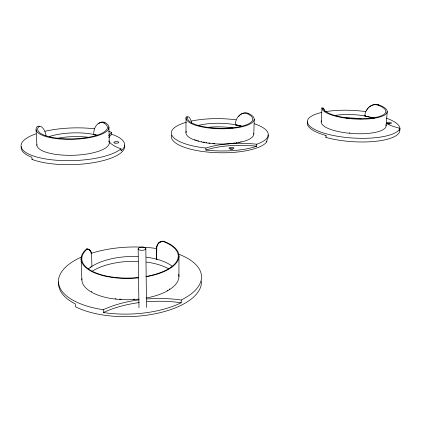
<?xml version="1.0" encoding="UTF-8"?>
<svg xmlns="http://www.w3.org/2000/svg" width="421" height="421" viewBox="0 0 421 421"><rect width="100%" height="100%" fill="white"/><g stroke="black" fill="none" stroke-linecap="round" stroke-linejoin="round"><path stroke-width="0.63" d="M178.925 276.602L178.967 256.2M139.219 299.805A80.3 40.805 -2 0 0 104.071 309.346L103.277 309.709L103.356 312.529L104.329 312.677A71.481 32.228 -2.2 0 0 180.441 303.125L181.162 302.778L181.367 299.92A71.554 32.075 -2.2 0 0 178.715 254.168M185.966 132.715L186.035 117.88M256.747 144.224L256.689 146.208L256.242 146.361A48.447 15.219 1.1 0 1 206.543 150.144L205.874 150.071L205.895 148.06L206.374 147.903A52.414 17.75 1.5 0 1 256.068 144.156L256.873 144.182A48.483 15.135 1.1 0 0 254.337 123.758M157.028 259.304L156.517 259.168L156.444 248.995C156.128 245.09 159.501 240.523 163.674 241.27A48.957 20.961 -1.9 0 1 146.124 276.781M253.789 134.11L254.231 119.327M171.521 135.33A48.415 15.293 1.1 0 0 211.916 152.434A48.415 15.293 1.1 0 0 266.793 141.866L267.056 139.667A48.452 15.209 1.1 0 0 268.009 134.925M321.207 122.027L322.028 107.818M399.75 129.742A46.394 13.93 3.6 0 1 375.364 141.335A46.394 13.93 3.6 0 1 325.98 137.435L326.059 135.294M386.099 125.837L387.225 111.612M399.15 130.052L399.692 130.194L399.85 128.326L399.308 128.184A45.721 13.004 4.7 0 1 386.189 123.395M399.692 130.194L399.755 130.005A46.426 13.861 3.6 0 0 386.257 118.117M399.85 128.326L399.834 128.379A46.457 13.788 3.6 0 1 333.158 135.462A46.457 13.788 3.6 0 1 321.781 112.428M186.129 117.249L186.714 116.554A12.988 2.842 -85.6 0 1 187.203 116.67L187.54 116.891M157.438 245.264L157.665 244.754L157.286 245.001M366.654 110.513L366.965 109.918M325.838 137.393L325.949 137.199A47.41 14.709 2.2 0 0 326.08 136.946M157.98 244.169L157.543 244.512M159.617 242.296L157.828 244.054M239.207 115.828L238.702 116.433M368.938 107.334L368.386 107.918M239.738 115.265C241.833 113.138 245.201 112.002 248.037 113.291A34.101 10.146 1.1 0 1 229.182 128.573A34.101 10.146 1.1 0 1 186.124 117.254M89.757 250.563L90.415 250.658L88.968 249.364L86.931 249.321A48.236 20.65 -1.9 0 0 91.336 270.761A48.236 20.65 -1.9 0 0 138.235 277.523M88.626 249.442L87.352 249L86.289 249.216A48.957 20.961 -1.9 0 0 90.741 270.987A48.957 20.961 -1.9 0 0 138.362 277.855M109.113 141.672A36.232 11.425 -1.8 0 0 108.813 140.977L108.95 141.219A49.731 15.682 -0.1 0 0 120.553 148.681L120.959 148.902A51.794 16.34 -1.8 0 1 44.479 158.759A51.794 16.34 -1.8 0 1 36.08 133.799M158.854 242.87L159.227 242.622M108.665 131.447A51.794 16.34 -1.8 0 1 111.665 132.347L111.581 134.536A49.694 15.766 -0.2 0 0 108.829 137.699M111.786 132.389L111.533 132.583A49.731 15.682 -0.1 0 0 108.781 135.736M98.693 123.532C100.361 122.074 102.924 121.385 104.94 122.564A36.438 10.962 -1.6 0 1 77.08 139.14A36.438 10.962 -1.6 0 1 36.927 126.926L38.232 126.142A13.614 5.052 -85.3 0 1 39.106 126.242L39.663 126.458M21.234 146.676A51.757 16.419 -1.8 0 0 31.443 157.122L31.885 157.296L32.001 159.38L32.328 159.149M369.649 106.624C372.227 104.613 375.9 104.05 378.874 105.503A31.275 8.841 3.5 0 1 366.786 118.554A31.275 8.841 3.5 0 1 323.612 109.05L323.417 107.971L324.191 109.592A14.809 3.81 -82.1 0 1 324.596 111.102M156.886 258.915L156.517 259.168L156.817 248.748L156.444 248.995M378.084 105.197L378.632 104.824C374.764 103.35 370.491 105.308 367.901 108.25A14.477 12.856 59.1 0 0 366.475 110.249L366.091 110.986A14.477 13.167 53.5 0 0 364.786 115.896L374.185 118.148L363.076 115.638A31.107 9.225 3.6 0 0 334.411 115.554M90.383 267.356L92.073 266.219A47.847 21.424 -2.2 0 1 138.014 256.521M156.596 247.18L156.97 246.932M156.507 247.774L156.886 247.522M156.459 248.379L156.833 248.132M159.654 242.254L163.327 241.144M156.875 246.048L157.249 245.801L156.717 246.606M159.243 242.543L160.033 242.007M160.085 242.001L160.911 241.549M158.485 243.233L158.859 242.985M160.996 241.628L161.375 241.38M158.143 243.627L158.517 243.38M161.469 241.501L161.848 241.254M161.959 241.422L162.332 241.175M162.448 241.386L162.827 241.133M235.723 124.837L235.581 124.642M235.36 124.742A15.14 12.793 61.1 0 1 236.413 119.632L236.749 118.869A15.145 12.351 64.6 0 1 238.033 116.791C240.049 114.002 243.954 112.118 247.274 113.691L248.037 113.291M103.356 312.529L104.15 312.166A80.206 40.984 -2.1 0 1 139.256 302.573M49.157 136.593A34.675 10.935 -1.8 0 1 92.083 134.125L97.404 135.33L93.73 134.446A15.919 12.251 63.9 0 1 94.472 129.094L94.751 128.3A15.914 11.667 66.7 0 1 95.862 126.137C97.414 123.511 100.966 121.222 103.929 123L104.94 122.564M205.874 150.071L206.353 149.913A52.404 17.856 1.5 0 1 256.026 146.134L256.689 146.208M349.383 132.82L349.888 132.862M205.895 148.06L205.716 148.039A48.483 15.135 1.1 0 1 186.319 122.279M181.167 300.015L180.199 299.878A80.3 40.805 -2 0 0 146.918 298.994M181.162 302.778L180.193 302.636A80.206 40.984 -2.1 0 0 146.95 301.757M87.026 249L88.647 249.227M86.7 249.043L87.352 249.137M88.315 249.264L88.968 249.364M86.379 249.137L87.031 249.232M89.578 249.758L88.926 249.664L89.215 249.921M89.494 250.221L90.152 250.316M90.236 251.353L90.889 251.448L91.599 253.458L91.899 266.351A47.847 21.424 -2.2 0 0 88.384 268.935M90.631 252.274L91.289 252.368M103.277 309.709L103.008 309.672A71.554 32.075 -2.2 0 1 81.606 256.973M235.36 124.763L242.607 126.553M325.949 135.488L325.422 135.341A46.431 13.856 3.6 0 1 307.556 121.774M266.325 141.656L266.835 141.809M242.222 126.437L233.676 124.463A32.464 10.13 1.1 0 0 197.491 125.684M111.833 134.336L112.281 134.488A51.751 16.43 -1.8 0 1 121.327 150.66L121.069 150.876L121.027 148.845M162.948 241.391L163.201 241.486A48.236 20.65 -1.9 0 1 145.882 276.465M32.001 159.38L32.122 159.427A51.72 16.503 -1.9 0 0 91.983 162.906A51.72 16.503 -1.9 0 0 124.432 145.056M247.274 113.691L247.969 114.023A32.643 9.715 1.1 0 1 228.814 128.116A32.643 9.715 1.1 0 1 187.503 117.901C187.413 115.796 189.634 117.159 189.924 118.354A15.477 6.026 -81.8 0 1 190.692 119.906L190.934 120.527A15.419 6.841 -80.5 0 1 191.529 122.627L191.608 123.043M103.929 123L104.503 123.353A34.88 10.488 -1.6 0 1 76.922 138.646A34.88 10.488 -1.6 0 1 38.064 127.621C38.9 125.405 41.679 126.484 42.689 127.958A16.224 8.657 -80.8 0 1 43.884 129.563L44.263 130.205A16.166 9.446 -79 0 1 45.21 132.383L45.463 133.194A15.956 10.088 -77.1 0 1 46.031 135.809M322.239 107.986L322.197 107.944A12.425 1 -85.4 0 0 322.033 107.813M90.415 250.663L90.889 251.448M321.981 107.992L322.044 108.439M36.08 129.684L36.885 145.271M81.1 258.862L81.869 279.907M108.892 127.026L109.286 143.093M138.146 248.748L138.977 307.677M145.855 248.658A3.857 1.626 -1.5 0 1 140.009 250.142A3.857 1.626 -1.5 0 1 140.14 247.322A3.857 1.626 -1.5 0 1 145.855 248.658L146.508 307.43M109.265 142.377A36.232 11.425 -1.8 0 1 73.243 155.281A36.232 11.425 -1.8 0 1 36.88 144.55M44.926 131.294A51.794 16.34 -1.8 0 1 94.457 128.794M58.019 138.183A34.627 11.046 -1.9 0 1 89.789 137.472M207.39 127.416A32.417 10.23 1.1 0 1 232.997 127.947M191.339 121.059A48.483 15.135 1.1 0 1 235.992 119.801M235.734 124.832A32.464 10.13 1.1 0 1 242.364 126.479M241.138 141.619A32.927 10.272 1.1 0 1 240.686 141.73M239.286 142.04A32.927 10.272 1.1 0 1 238.807 142.14M236.828 142.508A32.927 10.272 1.1 0 1 236.323 142.593M234.234 142.903A32.927 10.272 1.1 0 1 233.702 142.972M214.599 143.461A32.927 10.272 1.1 0 1 212.852 143.329M209.99 143.04A32.927 10.272 1.1 0 1 208.863 142.903M206.664 142.598A32.927 10.272 1.1 0 1 206.122 142.508M204.527 142.24A32.927 10.272 1.1 0 1 203.49 142.04M201.98 141.73A32.927 10.272 1.1 0 1 201.485 141.619M198.659 140.903A32.927 10.272 1.1 0 1 198.212 140.777M197.338 140.514A32.927 10.272 1.1 0 1 196.912 140.382M196.086 140.104A32.927 10.272 1.1 0 1 195.681 139.967M194.902 139.677A32.927 10.272 1.1 0 1 194.523 139.53M230.108 149.202A2.51 0.826 1.3 0 1 232.797 149.255M253.742 133.441A33.917 10.583 1.1 0 1 218.436 143.982A33.917 10.583 1.1 0 1 186.292 131.394M388.404 123.885A2.3 0.674 4.2 0 1 389.814 123.995M346.036 117.943A31.07 9.32 3.6 0 1 361.013 118.811M325.333 111.723A46.457 13.788 3.6 0 1 365.66 111.586M385.868 124.611A32.501 9.641 3.6 0 1 353.472 133.578A32.501 9.641 3.6 0 1 321.486 120.838M378.626 104.824A32.67 9.241 3.5 0 1 367.322 118.975A32.67 9.241 3.5 0 1 322.044 108.45M367.396 109.218A14.461 12.846 59.2 0 1 367.87 108.55M201.438 281.075A71.412 32.359 -2.2 0 1 155.596 313.677A71.412 32.359 -2.2 0 1 75.575 306.798L75.285 303.92L74.628 303.583A71.486 32.212 -2.2 0 1 58.719 281.938M92.231 271.213A47.783 21.624 -2.2 0 1 138.093 261.394M146.408 262.099A47.783 21.624 -2.2 0 1 168.726 268.851M91.004 253.41A71.554 32.075 -2.2 0 1 156.017 248.453M169.742 288.911A47.847 21.424 -2.2 0 1 169.247 289.243M167.7 290.201A47.847 21.424 -2.2 0 1 167.158 290.516M134.631 299.131A47.847 21.424 -2.2 0 1 133.373 299.21M121.164 299.215A47.847 21.424 -2.2 0 1 119.627 299.115M116.085 298.789A47.847 21.424 -2.2 0 1 115.254 298.694M91.773 291.706A47.847 21.424 -2.2 0 1 91.273 291.406M146.345 257.22A47.847 21.424 -2.2 0 1 154.17 258.594L156.644 259.189A47.847 21.424 -2.2 0 1 172.557 266.525M178.693 274.355A48.562 21.745 -2.2 0 1 146.361 298M138.662 299.126A48.562 21.745 -2.2 0 1 81.879 278.755M365.27 115.559L364.786 115.896L365.27 115.58M114.975 143.103A2.531 0.805 -1 0 0 118.864 142.403A2.531 0.805 -1 0 0 115.175 141.714A2.531 0.805 -1 0 0 114.975 143.103M230.108 148.781A2.515 0.821 1.3 0 0 234.002 148.224A2.515 0.821 1.3 0 0 230.371 147.366A2.515 0.821 1.3 0 0 230.108 148.781M387.962 123.416A2.3 0.674 4.2 0 0 391.462 123.1A2.3 0.674 4.2 0 0 388.088 122.258A2.3 0.674 4.2 0 0 387.962 123.416"/></g></svg>
